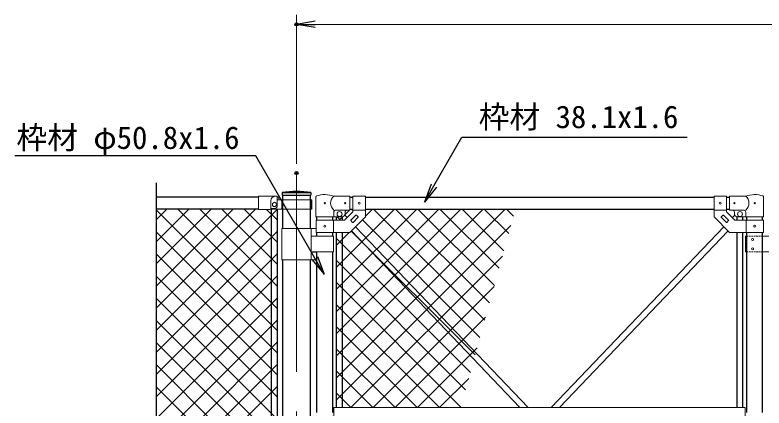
# Model space of a CAD drawing. Units: millimetres, scale not verified. Extents: x -6300 to 6300, y -4455 to 4455.
# Drawn here: x -4359 to -1965, y -581 to 674 of the extents above; entities that cross this region are included whole.
import ezdxf
from ezdxf.enums import TextEntityAlignment as Align

# ---------------------------------------------------------------- set-up
doc = ezdxf.new("R2010")
doc.units = ezdxf.units.MM
doc.header["$LTSCALE"] = 20
doc.header["$PDMODE"] = 32
doc.header["$PDSIZE"] = 10
doc.linetypes.add('USER1', pattern=[50.8, 31.75, -6.35, 6.35, -6.35])
doc.linetypes.add('USER3', pattern=[0.375, 0.25, -0.125])
for name, color, linetype, lineweight in [('0-1_D-STR1', 1, 'Continuous', 25), ('0-2_D-BMK', 2, 'USER1', 13), ('0-6_D-STR3', 3, 'Continuous', 13), ('0-7_0', 3, 'Continuous', 25), ('0-8_D-STR-DIM', 7, 'Continuous', 13), ('0-A_D-STR2', 7, 'Continuous', 13), ('0-B_D-STR-TXT', 7, 'Continuous', 13)]:
    doc.layers.add(name, color=color, linetype=linetype, lineweight=lineweight)
doc.layers.add('0-9_Defpoints', color=7, linetype='Continuous')
doc.styles.add('ＭＳ ゴシック', font='')
doc.styles.get('ＭＳ ゴシック').set_extended_font_data('MS Gothic')

# ---------------------------------------------------------------- blocks, each defined once
blk = doc.blocks.new('_Open')
at = {"layer": '0-7_0', "color": 7}
blk.add_line((-20, 3.333), (0, 0), dxfattribs=at)
blk.add_lwpolyline([(-20, -3.333), (0, 0), (-20, 0)], dxfattribs=at)
blk = doc.blocks.new('MLeader3')
at = {"layer": '0-8_D-STR-DIM', "lineweight": 25}
blk.add_line((-3392.72, -97.3), (-3371.38, -154.26), dxfattribs=at)
for points in [[(-3401.38, -102.3), (-3589.72, 223.91), (-4348.62, 223.91), (-4359.42, 223.91)], [(-3410.04, -107.3), (-3371.38, -154.26), (-3401.38, -102.3)]]:
    blk.add_lwpolyline(points, dxfattribs=at)
blk = doc.blocks.new('MLeader6')
at = {"layer": '0-8_D-STR-DIM', "lineweight": 25}
blk.add_line((-3011.83, 123.63), (-3050.49, 76.67), dxfattribs=at)
for points in [[(-3020.49, 128.63), (-2931.04, 283.57), (-2221.54, 283.57), (-2210.74, 283.57)], [(-3029.15, 133.63), (-3050.49, 76.67), (-3020.49, 128.63)]]:
    blk.add_lwpolyline(points, dxfattribs=at)

msp = doc.modelspace()

# ---------------------------------------------------------------- linework, layer by layer
at = {"layer": '0-1_D-STR1'}
for p, q in [((-3907.94, 137.76), (-3907.94, -612.84)), ((-3505.66, 107.16), (-3413.16, 107.16)), ((-3505.66, 107.16), (-3505.66, 98.16)), ((-3505.66, 98.16), (-3413.16, 98.16)), ((-3503.96, 98.16), (-3503.96, -7.79)), ((-3503.96, 98.16), (-3503.96, 83.75)), ((-3414.86, -7.79), (-3414.86, 98.16)), ((-3413.16, 107.16), (-3413.16, 98.16)), ((-3581.26, 92.16), (-3907.94, 92.16)), ((-3289.01, 92.16), (-3279.01, 92.16)), ((-3239.01, 92.16), (-2124.81, 92.16)), ((-2084.81, 92.16), (-2074.81, 92.16)), ((-3581.26, 54.16), (-3907.94, 54.16)), ((-3539.72, -620.34), (-3539.72, 52.75)), ((-3520.72, -620.34), (-3520.72, 53.75)), ((-3289.01, 54.06), (-3279.01, 54.06)), ((-3239.01, 54.06), (-2124.81, 54.06)), ((-2084.81, 54.06), (-2074.81, 54.06)), ((-3394.41, 19.16), (-3394.41, 29.11)), ((-3343.61, 19.16), (-3343.61, 29.11)), ((-3331.51, 19.16), (-3331.51, 29.11)), ((-3312.51, 19.16), (-3312.51, 29.23)), ((-2051.31, 19.16), (-2051.31, 29.23)), ((-2032.31, 19.16), (-2032.31, 29.11)), ((-2020.21, 19.16), (-2020.21, 29.11)), ((-1969.41, 19.16), (-1969.41, 29.11)), ((-3394.41, -32.79), (-3394.41, -20.84)), ((-3343.61, -32.79), (-3343.61, -20.84)), ((-3331.51, -580.34), (-3331.51, -20.84)), ((-3312.51, -580.34), (-3312.51, -20.84)), ((-2051.31, -580.34), (-2051.31, -20.84)), ((-2032.31, -580.34), (-2032.31, -20.84)), ((-2020.21, -595.34), (-2020.21, -20.84)), ((-1969.41, -595.34), (-1969.41, -20.84)), ((-3394.41, -595.34), (-3394.41, -82.79)), ((-3343.61, -595.34), (-3343.61, -82.79)), ((-3503.96, -107.79), (-3503.96, -1157.79)), ((-3414.86, -1157.79), (-3414.86, -107.79))]:
    msp.add_line(p, q, dxfattribs=at)
msp.add_arc((-3459.41, -247.85), 358.01, 82.57743, 97.42257, dxfattribs=at)
at = {"layer": '0-2_D-BMK'}
msp.add_line((-3459.41, 169.16), (-3459.41, -1747.84), dxfattribs=at)
at = {"layer": '0-6_D-STR3'}
for p, q in [((-3581.26, 95.75), (-3581.26, 52.75)), ((-3521.26, 95.75), (-3581.26, 95.75)), ((-3541.26, 80.75), (-3541.26, 52.75)), ((-3536.52, 72.2), (-3530.22, 75.84)), ((-3536.52, 64.93), (-3536.52, 72.2)), ((-3523.92, 72.2), (-3530.22, 75.84)), ((-3523.92, 64.93), (-3523.92, 72.2)), ((-3521.26, 95.75), (-3521.26, 61.45)), ((-3516.01, 92.35), (-3521.26, 92.35)), ((-3521.26, 83.75), (-3410.26, 83.75)), ((-3516.01, 92.35), (-3516.01, 83.75)), ((-3506.26, 53.75), (-3506.26, 83.75)), ((-3412.56, 53.75), (-3412.56, 83.75)), ((-3410.26, 53.75), (-3410.26, 83.75)), ((-3397.56, 29.11), (-3397.56, 92.81)), ((-3289.01, 95.11), (-3340.46, 95.11)), ((-3289.01, 95.11), (-3289.01, 51.11)), ((-3279.01, 95.41), (-3279.01, 45.73)), ((-3279.01, 95.41), (-3239.01, 95.41)), ((-3239.01, 95.41), (-3239.01, 29.16)), ((-2124.81, 95.41), (-2124.81, 29.16)), ((-2084.81, 95.41), (-2124.81, 95.41)), ((-2084.81, 95.41), (-2084.81, 45.73)), ((-2074.81, 95.11), (-2074.81, 51.11)), ((-2074.81, 95.11), (-2023.36, 95.11)), ((-1966.26, 29.11), (-1966.26, 92.81)), ((-3539.72, 52.75), (-3581.26, 52.75)), ((-3526.96, 55.75), (-3539.72, 55.75)), ((-3539.72, 55.75), (-3539.72, 52.75)), ((-3539.72, 53.75), (-3410.26, 53.75)), ((-3536.52, 64.93), (-3530.22, 61.29)), ((-3523.92, 64.93), (-3530.22, 61.29)), ((-3526.96, 55.75), (-3521.26, 61.45)), ((-3289.01, 51.11), (-3333.46, 51.11)), ((-3279.01, 50.91), (-3239.01, 50.91)), ((-2084.81, 50.91), (-2124.81, 50.91)), ((-2074.81, 51.11), (-2030.36, 51.11)), ((-3397.56, 29.11), (-3340.46, 29.11)), ((-3340.46, 29.11), (-3340.46, 44.11)), ((-3340.46, 29.11), (-3314.01, 29.11)), ((-3305.58, 19.16), (-3279.01, 45.73)), ((-3305.25, 34.3), (-3298.02, 26.72)), ((-3304.01, 44.11), (-3304.01, 39.11)), ((-3285.68, 18.57), (-3269.41, 34.83)), ((-3278.61, 11.5), (-3262.34, 27.76)), ((-3268, 34.83), (-3262.34, 29.17)), ((-2095.82, 34.83), (-2101.48, 29.17)), ((-2085.22, 11.5), (-2101.48, 27.76)), ((-2078.14, 18.57), (-2094.41, 34.83)), ((-2058.24, 19.16), (-2084.81, 45.73)), ((-2058.58, 34.3), (-2065.81, 26.72)), ((-2059.81, 44.11), (-2059.81, 39.11)), ((-2023.36, 29.11), (-2049.81, 29.11)), ((-2023.36, 29.11), (-2023.36, 44.11)), ((-1966.26, 29.11), (-2023.36, 29.11)), ((-3396.71, 19.16), (-3305.58, 19.16)), ((-3396.71, 19.16), (-3396.71, -20.84)), ((-3341.31, 19.16), (-3341.31, -20.84)), ((-3285.68, 17.15), (-3280.02, 11.5)), ((-2078.14, 17.15), (-2083.8, 11.5)), ((-1967.11, 19.16), (-2058.24, 19.16)), ((-2022.51, 19.16), (-2022.51, -20.84)), ((-1967.11, 19.16), (-1967.11, -20.84)), ((-3506.26, -7.79), (-3396.71, -7.79)), ((-3506.26, -107.79), (-3506.26, -7.79)), ((-3412.3, -107.79), (-3412.3, -7.79)), ((-3283.84, -15.66), (-2745.13, -580.34)), ((-3270.4, -2.22), (-2718.87, -580.34)), ((-2093.42, -2.22), (-2644.96, -580.34)), ((-2079.99, -15.66), (-2618.7, -580.34)), ((-3412.3, -32.29), (-3394.41, -32.29)), ((-3341.31, -32.79), (-3412.3, -32.79)), ((-3341.31, -32.79), (-3341.31, -82.79)), ((-2020.21, -32.79), (-2024.51, -32.79)), ((-2024.51, -32.79), (-2024.51, -82.79)), ((-1969.41, -32.79), (-1949.41, -32.79)), ((-3341.31, -82.79), (-3412.3, -82.79)), ((-3412.3, -83.29), (-3394.41, -83.29)), ((-2024.51, -82.79), (-2020.21, -82.79)), ((-1969.41, -82.79), (-1949.41, -82.79)), ((-3506.26, -107.79), (-3394.41, -107.79)), ((-3339.81, -580.34), (-2024.81, -580.34)), ((-3339.81, -580.34), (-3339.81, -685.34)), ((-2024.81, -580.34), (-2024.81, -615.84))]:
    msp.add_line(p, q, dxfattribs=at)
at = {"layer": '0-6_D-STR3', "linetype": 'USER3'}
for p, q in [((-2020.21, -32.79), (-1969.41, -32.79)), ((-2020.21, -82.79), (-1969.41, -82.79))]:
    msp.add_line(p, q, dxfattribs=at)
at = {"layer": '0-6_D-STR3'}
for points in [[(-3396.71, -20.84), (-3289.01, -20.84), (-3239.01, 29.16)], [(-1967.11, -20.84), (-2074.81, -20.84), (-2124.81, 29.16)]]:
    msp.add_lwpolyline(points, dxfattribs=at)
for centre, radius in [((-3530.22, 68.56), 6.3), ((-3369.01, 73.11), 2), ((-3304.01, 73.11), 2), ((-3259.01, 73.16), 3.25), ((-2104.81, 73.16), 3.25), ((-2059.81, 73.11), 2), ((-1994.81, 73.11), 2), ((-3322.01, 38.11), 8), ((-2041.81, 38.11), 8), ((-3369.01, -0.84), 3.25), ((-1994.81, -0.84), 3.25)]:
    msp.add_circle(centre, radius, dxfattribs=at)
for centre, radius, start, end in [((-3394.26, 92.81), 3.3, 109.22051, 180), ((-3369.01, 20.38), 80, 69.0916, 109.22051), ((-1994.81, 20.38), 80, 70.77949, 110.9084), ((-1969.56, 92.81), 3.3, 0, 70.77949), ((-3526.26, 80.75), 15, 90, 180), ((-3322.27, 73.11), 28.55, 129.59418, 230.40582), ((-2041.56, 73.11), 28.55, 309.59418, 50.40582), ((-3333.46, 44.11), 7, 90, 180), ((-3297.01, 44.11), 7, 90, 180), ((-2066.81, 44.11), 7, 0, 90), ((-2030.36, 44.11), 7, 0, 90), ((-3314.01, 39.11), 10, 270, 0), ((-3268.71, 34.12), 1, 45, 135), ((-3263.05, 28.47), 1, 315, 45), ((-2100.77, 28.47), 1, 135, 225), ((-2095.11, 34.12), 1, 45, 135), ((-2049.81, 39.11), 10, 180, 270), ((-3284.97, 17.86), 1, 135, 225), ((-3279.31, 12.2), 1, 225, 315), ((-2084.51, 12.2), 1, 225, 315), ((-2078.85, 17.86), 1, 315, 45)]:
    msp.add_arc(centre, radius, start, end, dxfattribs=at)
for centre in [(-2001.34, -42.79), (-2001.34, -72.79)]:
    msp.add_ellipse(centre, major_axis=(0, -3.25), ratio=0.965793, dxfattribs=at)
at = {"layer": '0-8_D-STR-DIM'}
for p, q in [((-3459.41, 199.16), (-3459.41, 674.2)), ((-519.41, 644.2), (-3399.41, 644.2))]:
    msp.add_line(p, q, dxfattribs=at)
at = {"layer": '0-9_Defpoints'}
for p in [(-3459.41, 644.2), (-3459.41, 169.16)]:
    msp.add_point(p, dxfattribs=at)
at = {"layer": '0-A_D-STR2'}
for p, q in [((-3907.94, -262.76), (-3591.02, 54.16)), ((-3907.94, -192.05), (-3661.73, 54.16)), ((-3907.94, -121.34), (-3732.44, 54.16)), ((-3907.94, -50.63), (-3803.15, 54.16)), ((-3907.94, 20.08), (-3873.86, 54.16)), ((-3907.94, -333.47), (-3520.72, 53.75)), ((-3520.72, -335.12), (-3907.94, 52.11)), ((-3520.72, -264.41), (-3839.29, 54.16)), ((-3520.72, -193.7), (-3768.58, 54.16)), ((-3520.72, -122.99), (-3697.87, 54.16)), ((-3520.72, -52.28), (-3627.16, 54.16)), ((-3520.72, 18.43), (-3555.04, 52.75)), ((-3331.51, -202.26), (-3074.94, 54.31)), ((-3331.51, -343.68), (-2933.77, 54.06)), ((-3331.51, -414.39), (-2863.06, 54.06)), ((-3331.51, -485.1), (-2792.35, 54.06)), ((-3331.51, -131.55), (-3145.9, 54.06)), ((-3330.73, -272.19), (-3004.23, 54.31)), ((-3304.25, 37.14), (-3290.27, 51.11)), ((-3279.01, 49.38), (-3283.69, 54.06)), ((-3239.01, 31.67), (-3216.61, 54.06)), ((-2857.61, -301.31), (-3213.23, 54.31)), ((-2842.3, -245.91), (-3142.52, 54.31)), ((-2826.99, -190.51), (-3071.81, 54.31)), ((-2811.68, -135.11), (-3000.85, 54.06)), ((-2796.37, -79.7), (-2930.14, 54.06)), ((-2781.06, -24.3), (-2859.43, 54.06)), ((-2765.76, 31.1), (-2788.72, 54.06)), ((-3319.65, 19.31), (-3329.45, 29.11)), ((-3322.08, 19.31), (-3311.84, 29.55)), ((-3331.51, -555.81), (-2773.83, 1.87)), ((-2872.91, -356.72), (-3248.98, 19.35)), ((-3907.94, -404.18), (-3520.72, -16.96)), ((-3520.72, -405.83), (-3907.94, -18.6)), ((-3331.51, -60.83), (-3291.51, -20.84)), ((-2888.22, -412.12), (-3284.33, -16.01)), ((-2903.53, -467.52), (-3331.51, -39.54)), ((-3907.94, -474.89), (-3520.72, -87.67)), ((-3520.72, -476.54), (-3907.94, -89.31)), ((-2918.84, -522.92), (-3331.51, -110.25)), ((-3285.33, -580.34), (-2800.83, -95.84)), ((-3907.94, -545.6), (-3520.72, -158.38)), ((-3520.72, -547.25), (-3907.94, -160.03)), ((-2934.15, -578.32), (-3331.51, -180.96)), ((-3214.62, -580.34), (-2827.83, -193.55)), ((-3520.72, -617.96), (-3907.94, -230.74)), ((-3904.47, -612.84), (-3520.72, -229.09)), ((-3002.85, -580.34), (-3331.51, -251.67)), ((-3907.94, -687.02), (-3520.72, -299.8)), ((-3568.15, -641.24), (-3907.94, -301.45)), ((-3143.91, -580.34), (-2854.83, -291.26)), ((-3073.56, -580.34), (-3331.51, -322.38)), ((-3907.94, -757.73), (-3520.72, -370.51)), ((-3520.72, -759.38), (-3907.94, -372.16)), ((-3144.27, -580.34), (-3331.51, -393.09)), ((-3073.2, -580.34), (-2881.83, -388.97)), ((-3907.94, -828.45), (-3520.72, -441.22)), ((-3520.72, -830.09), (-3907.94, -442.87)), ((-3214.98, -580.34), (-3331.51, -463.8)), ((-3002.49, -580.34), (-2908.82, -486.68)), ((-3907.94, -899.16), (-3520.72, -511.93)), ((-3520.72, -900.8), (-3907.94, -513.58)), ((-3285.69, -580.34), (-3331.51, -534.51))]:
    msp.add_line(p, q, dxfattribs=at)

# ---------------------------------------------------------------- block references
at = {"layer": '0-8_D-STR-DIM', "xscale": 3, "yscale": 3, "rotation": 180}
msp.add_blockref('_Open', (-3459.41, 644.2), dxfattribs=at)
at = {"layer": '0-8_D-STR-DIM'}
for name in ['MLeader6', 'MLeader3']:
    msp.add_blockref(name, (0, 0), dxfattribs=at)

# ---------------------------------------------------------------- texts
at = {"layer": '0-B_D-STR-TXT', "style": 'ＭＳ ゴシック'}
for s, p in [('枠材 38.1x1.6', (-2877.2, 291.1)), ('枠材 φ50.8x1.6', (-4354.7, 224.56))]:
    msp.add_text(s, height=72.14, dxfattribs=at).set_placement(p, align=Align.BOTTOM_LEFT)

doc.saveas('drawing.dxf')
